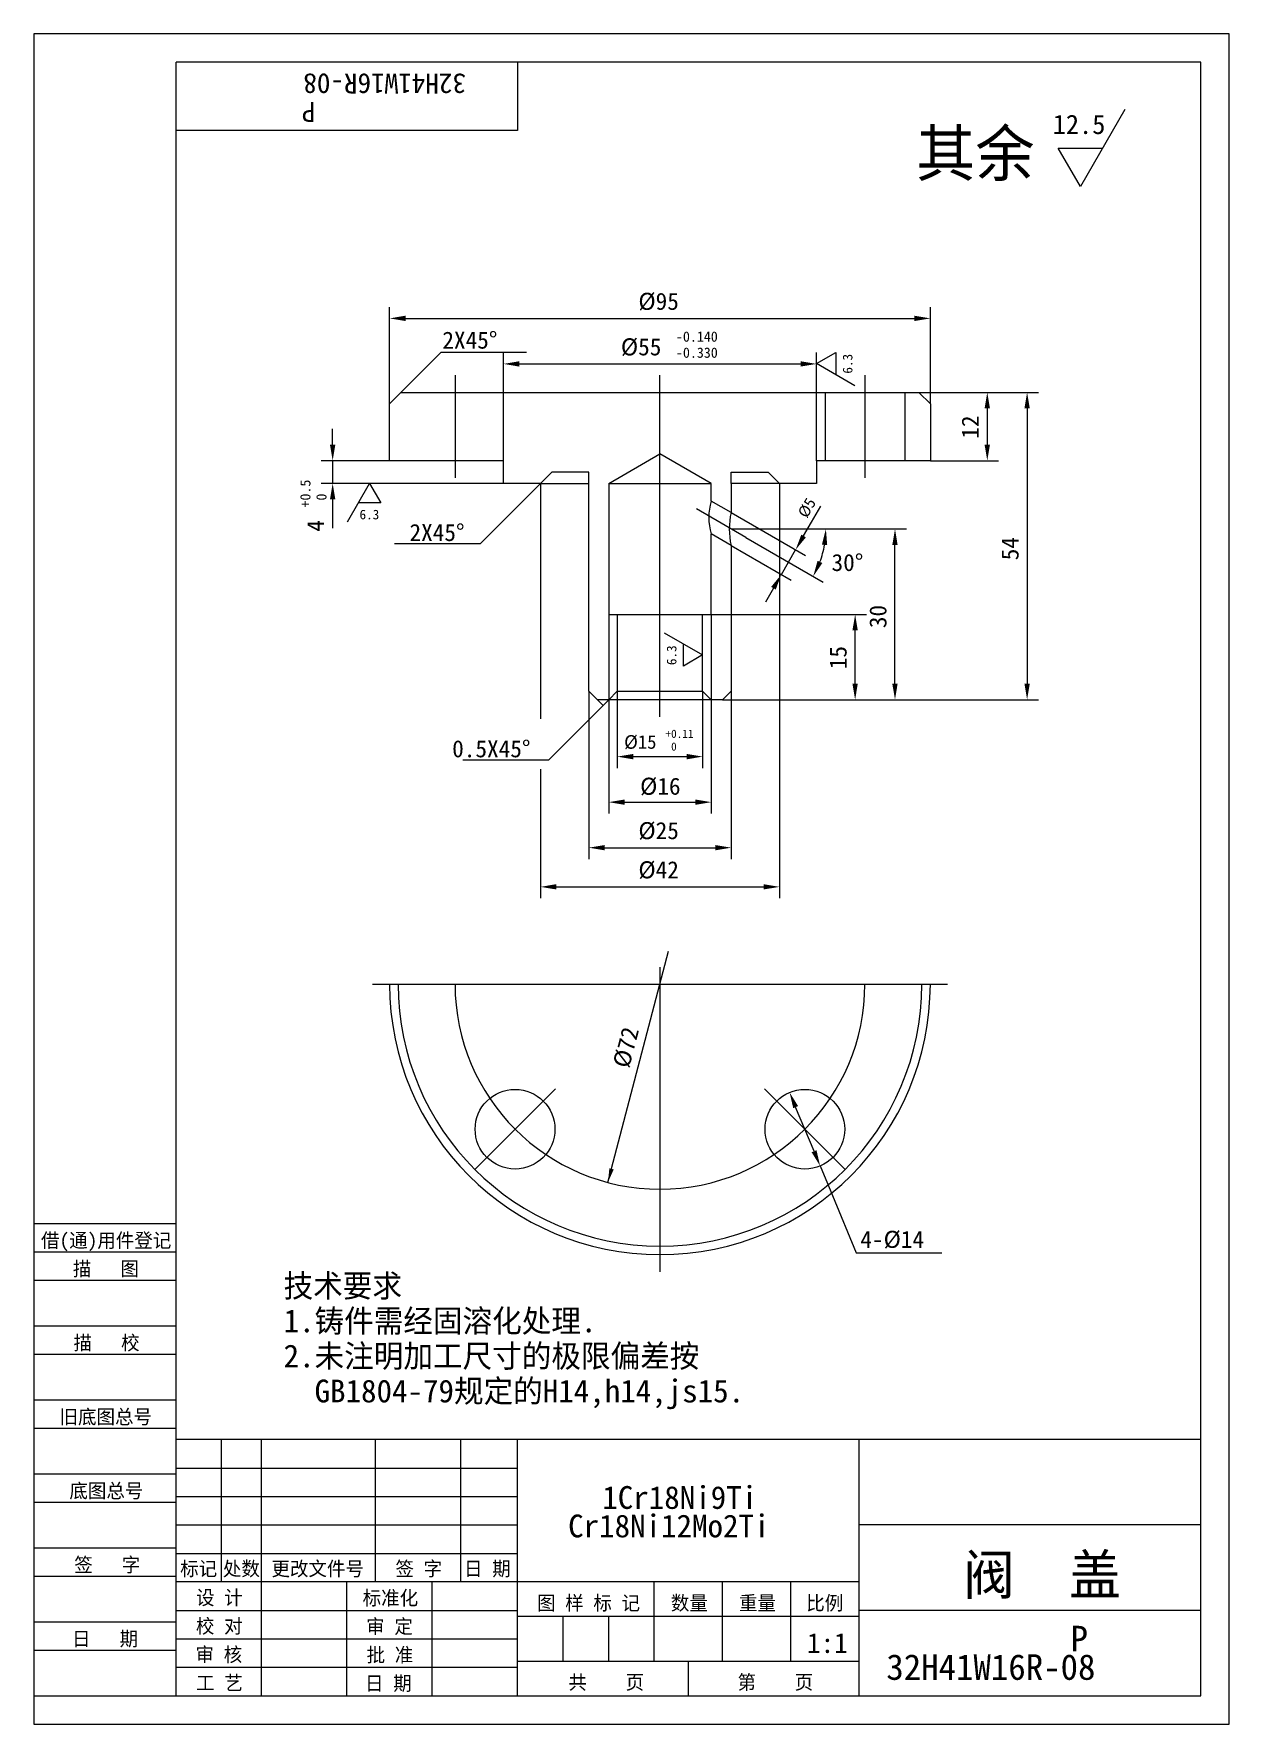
# Model space of a CAD drawing. Header units: metres. Extents: x 0 to 210, y 0 to 297.
import ezdxf

# ---------------------------------------------------------------- set-up
doc = ezdxf.new("R2010")
doc.units = ezdxf.units.M
for name, color, linetype in [('C', 6, 'Continuous'), ('D', 1, 'Continuous'), ('FL', 5, 'Continuous'), ('T', 7, 'Continuous'), ('TL', 4, 'Continuous')]:
    doc.layers.add(name, color=color, linetype=linetype)

# ---------------------------------------------------------------- blocks, each defined once
blk = doc.blocks.new('TUKUN4')
at = {"layer": 'FL'}
for p, q in [((0, 297), (0, 0)), ((210, 297), (0, 297)), ((210, 0), (210, 297)), ((0, 78), (25, 78)), ((0, 70), (25, 70)), ((0, 65), (25, 65)), ((0, 57), (25, 57)), ((0, 52), (25, 52)), ((33, 25), (33, 50)), ((40, 5), (40, 50)), ((60, 25), (60, 50)), ((75, 25), (75, 50)), ((25, 45), (85, 45)), ((0, 44), (25, 44)), ((0, 39), (25, 39)), ((25, 40), (85, 40)), ((25, 35), (85, 35)), ((0, 31), (25, 31)), ((25, 30), (85, 30)), ((0, 26), (25, 26)), ((70, 5), (70, 25)), ((0, 18), (25, 18)), ((25, 20), (85, 20)), ((25, 15), (85, 15)), ((0, 13), (25, 13)), ((25, 10), (85, 10)), ((0, 0), (210, 0))]:
    blk.add_line(p, q, dxfattribs=at)
at = {"layer": 'TL'}
for p, q in [((25, 5), (25, 292)), ((205, 292), (25, 292)), ((85, 292), (85, 280)), ((205, 5), (205, 292)), ((85, 280), (25, 280)), ((0, 88), (25, 88)), ((0, 83), (25, 83)), ((205, 50), (25, 50)), ((85, 5), (85, 50)), ((145, 5), (145, 50)), ((205, 35), (145, 35)), ((145, 25), (25, 25)), ((55, 5), (55, 25)), ((109, 11), (109, 25)), ((121, 11), (121, 25)), ((133, 11), (133, 25)), ((85, 19), (145, 19)), ((93, 11), (93, 19)), ((101, 11), (101, 19)), ((205, 20), (145, 20)), ((145, 11), (85, 11)), ((115, 5), (115, 11)), ((0, 5), (205, 5))]:
    blk.add_line(p, q, dxfattribs=at)
at = {"layer": 'T'}
for s, p in [('借(通)用件登记', (1.26, 83.76)), ('描   图', (6.86, 78.76)), ('描   校', (6.98, 65.76)), ('旧底图总号', (4.52, 52.76)), ('底图总号', (6.25, 39.76)), ('签   字', (7.1, 26.76)), ('标记', (25.71, 26.07)), ('处数', (33.22, 26.07)), ('更改文件号', (41.75, 26.07)), ('签 字', (63.53, 26.07)), ('日 期', (75.57, 26.07)), ('设 计', (28.5, 20.99)), ('标准化', (57.77, 20.93)), ('图 样 标 记', (88.4, 20.04)), ('数量', (111.92, 20.04)), ('重量', (123.88, 20.04)), ('比例', (135.7, 20.04)), ('校 对', (28.48, 15.99)), ('审 定', (58.39, 15.93)), ('日   期', (6.72, 13.76)), ('审 核', (28.41, 10.99)), ('批 准', (58.46, 10.93)), ('共    页', (93.91, 6.13)), ('第    页', (123.62, 6.13)), ('工 艺', (28.52, 5.99)), ('日 期', (58.18, 5.93))]:
    blk.add_text(s, height=2.5, dxfattribs=at).set_placement(p)

msp = doc.modelspace()

# ---------------------------------------------------------------- linework, layer by layer
at = {"layer": 'C'}
for p, q in [((74, 237), (74, 219)), ((110, 177), (110, 237)), ((146, 237), (146, 219)), ((125.1, 208.5), (116.4, 213.52)), ((110, 133), (110, 79.5)), ((59.5, 130), (160.5, 130)), ((91.62, 111.62), (77.47, 97.47)), ((128.38, 111.62), (142.53, 97.47))]:
    msp.add_line(p, q, dxfattribs=at)
msp.add_lwpolyline([(74, 130, 1), (146, 130, 1)], format="xyb", dxfattribs=at)
at = {"layer": 'D'}
for p, q in [((191.66, 283.69), (183.85, 270.17)), ((179.95, 276.93), (187.76, 276.93)), ((183.85, 270.17), (179.95, 276.93)), ((62.5, 232), (62.5, 249)), ((65.3, 247), (154.7, 247)), ((157.5, 232), (157.5, 249)), ((64.5, 234), (71.57, 241.07)), ((71.57, 241.07), (86.57, 241.07)), ((82.5, 222), (82.5, 241)), ((137.5, 239.07), (140.88, 241.03)), ((137.5, 222), (137.5, 241)), ((140.88, 241.03), (140.88, 237.12)), ((85.3, 239), (134.7, 239)), ((144.26, 235.17), (137.5, 239.07)), ((155.5, 234), (176.5, 234)), ((157.5, 234), (169.5, 234)), ((167.5, 231.2), (167.5, 224.8)), ((174.5, 231.2), (174.5, 182.8)), ((52.5, 224.8), (52.5, 227.6)), ((62.5, 222), (50.5, 222)), ((52.5, 222), (52.5, 218)), ((157.5, 222), (169.5, 222)), ((82.5, 218), (50.5, 218)), ((55.09, 211.24), (59, 218)), ((59, 218), (60.95, 214.62)), ((89, 218), (78.39, 207.39)), ((89, 218), (89, 176.65)), ((131, 218), (131, 145.12)), ((52.5, 215.2), (52.5, 212.4)), ((60.95, 214.62), (57.05, 214.62)), ((136.63, 211.19), (138.25, 213.99)), ((52.5, 212.4), (52.5, 210.17)), ((122.5, 212.89), (135.56, 205.34)), ((135.23, 208.77), (136.63, 211.19)), ((122.5, 210), (153.29, 210)), ((125.1, 208.5), (138.65, 200.67)), ((78.39, 207.39), (63.39, 207.39)), ((122.5, 207.11), (133.06, 201.01)), ((131.33, 202.01), (133.83, 206.34)), ((151.29, 182.8), (151.29, 207.2)), ((129.93, 199.59), (128.53, 197.16)), ((101, 195), (101, 160)), ((119, 195), (146.29, 195)), ((119, 195), (119, 160)), ((110.74, 191.76), (117.5, 187.86)), ((144.29, 182.8), (144.29, 192.2)), ((114.12, 185.91), (114.12, 189.81)), ((117.5, 187.86), (114.12, 185.91)), ((97.5, 181.5), (97.5, 152)), ((102.5, 181.5), (102.5, 168)), ((117.5, 181.5), (117.5, 168)), ((122.5, 181.5), (122.5, 152)), ((101, 180), (90.39, 169.39)), ((99, 180), (100, 179)), ((121, 180), (176.5, 180)), ((122.5, 180), (153.29, 180)), ((122.5, 180), (146.29, 180)), ((90.39, 169.39), (75.39, 169.39)), ((105.3, 170), (114.7, 170)), ((89, 167.79), (89, 145.12)), ((103.8, 162), (116.2, 162)), ((100.3, 154), (119.7, 154)), ((91.8, 147.12), (128.2, 147.12)), ((100.86, 95.18), (111.52, 135.8)), ((137.07, 100.67), (133.84, 108.42)), ((138.14, 98.08), (140.29, 92.91)), ((140.29, 92.91), (144.49, 82.8)), ((144.49, 82.8), (159.49, 82.8))]:
    msp.add_line(p, q, dxfattribs=at)
msp.add_arc((122.5, 210), 16.65, 339.65, 350.35, dxfattribs=at)
for points in [[(65.3, 247.47), (65.3, 246.53), (62.5, 247)], [(154.7, 247.47), (154.7, 246.53), (157.5, 247)], [(85.3, 239.47), (85.3, 238.53), (82.5, 239)], [(134.7, 239.47), (134.7, 238.53), (137.5, 239)], [(167.03, 231.2), (167.97, 231.2), (167.5, 234)], [(174.03, 231.2), (174.97, 231.2), (174.5, 234)], [(52.03, 224.8), (52.97, 224.8), (52.5, 222)], [(167.03, 224.8), (167.97, 224.8), (167.5, 222)], [(52.03, 215.2), (52.97, 215.2), (52.5, 218)], [(134.83, 209), (135.64, 208.54), (133.83, 206.34)], [(138.45, 207.25), (139.38, 207.17), (139.15, 210)], [(150.82, 207.2), (151.75, 207.2), (151.29, 210)], [(129.53, 199.82), (130.34, 199.36), (131.33, 202.01)], [(138.53, 204.01), (137.69, 204.41), (136.92, 201.67)], [(143.82, 192.2), (144.75, 192.2), (144.29, 195)], [(143.82, 182.8), (144.75, 182.8), (144.29, 180)], [(150.82, 182.8), (151.75, 182.8), (151.29, 180)], [(174.03, 182.8), (174.97, 182.8), (174.5, 180)], [(105.3, 170.47), (105.3, 169.53), (102.5, 170)], [(114.7, 170.47), (114.7, 169.53), (117.5, 170)], [(103.8, 162.47), (103.8, 161.53), (101, 162)], [(116.2, 162.47), (116.2, 161.53), (119, 162)], [(100.3, 154.47), (100.3, 153.53), (97.5, 154)], [(119.7, 154.47), (119.7, 153.53), (122.5, 154)], [(91.8, 147.59), (91.8, 146.66), (89, 147.12)], [(128.2, 147.59), (128.2, 146.66), (131, 147.12)], [(133.41, 108.24), (134.27, 108.6), (132.77, 111.01)], [(136.64, 100.49), (137.5, 100.84), (138.14, 98.08)], [(101.11, 97.67), (100.86, 95.18), (101.87, 97.47)]]:
    msp.add_solid(points, dxfattribs=at)
at = {"layer": 'TL'}
for p, q in [((139, 234), (153, 234)), ((139, 234), (139, 222)), ((153, 234), (153, 222)), ((101, 218), (110, 223.2)), ((119, 218), (110, 223.2)), ((89, 218), (91, 220)), ((97.5, 220), (91, 220)), ((97.5, 218), (97.5, 220)), ((122.5, 220), (129, 220)), ((122.5, 218), (122.5, 220)), ((131, 218), (129, 220)), ((153, 222), (139, 222)), ((89, 218), (97.5, 218)), ((101, 218), (119, 218)), ((131, 218), (122.5, 218)), ((122.5, 212.89), (119, 214.91)), ((122.5, 207.11), (119, 209.13)), ((102.5, 195), (117.5, 195)), ((102.5, 181.5), (117.5, 181.5)), ((119, 180), (101, 180))]:
    msp.add_line(p, q, dxfattribs=at)
for points in [[(89, 218), (82.5, 218), (82.5, 222), (62.5, 222), (62.5, 232), (64.5, 234), (139, 234)], [(153, 234), (155.5, 234), (157.5, 232)], [(157.5, 232), (157.5, 222), (153, 222)], [(139, 222), (137.5, 222), (137.5, 218), (131, 218)], [(101, 218), (101, 195), (102.5, 195), (102.5, 181.5), (101, 180), (99, 180), (97.5, 181.5), (97.5, 218)], [(119, 214.91), (119, 218)], [(122.5, 218), (122.5, 212.89)], [(122.5, 207.11), (122.5, 181.5), (121, 180), (119, 180), (117.5, 181.5), (117.5, 195), (119, 195), (119, 209.13)]]:
    msp.add_lwpolyline(points, dxfattribs=at)
for points in [[(119, 214.91, 0.15), (119, 209.13, 0.15)], [(122.5, 212.89, 0.11), (122.5, 207.11, 0.11)], [(62.5, 130, 1), (157.5, 130, 1)], [(64, 130, 1), (156, 130, 1)]]:
    msp.add_lwpolyline(points, format="xyb", dxfattribs=at)
for centre in [(84.54, 104.54), (135.46, 104.54)]:
    msp.add_circle(centre, 7, dxfattribs=at)

# ---------------------------------------------------------------- block references
at = {"layer": 'D'}
msp.add_blockref('TUKUN4', (0, 0), dxfattribs=at)

# ---------------------------------------------------------------- texts
for s, height, rotation, p in [('32H41W16R-08', 3.5, 180, (75.92, 290)), ('      P', 3.5, 180, (63.75, 285)), ('6.3', 1.7, 90, (143.81, 237.29)), ('12', 3, 90, (166, 225.86)), ('+0.5', 1.8, 90, (48.6, 213.77)), (' 0', 1.8, 90, (51.42, 213.77)), ('%%C5', 2, 60, (135.81, 211.77)), ('4', 3, 90, (51, 209.52)), ('54', 3, 90, (173, 204.5)), ('30', 3, 90, (149.79, 192.57)), ('6.3', 1.7, 90, (112.89, 186.08)), ('15', 3, 90, (142.79, 185.36)), ('%%C72', 3, 75.3, (104.54, 115.11))]:
    msp.add_text(s, height=height, rotation=rotation, dxfattribs=at).set_placement(p)
for s, height, p in [('12.5', 3.4, (179, 279.39)), ('其余', 8, (155, 272)), ('%%C95', 3, (106.21, 248.5)), ('2X45%%D', 3, (71.77, 241.68)), ('%%C55', 3, (103.14, 240.5)), ('-0.140', 1.8, (112.81, 242.9)), ('-0.330', 1.8, (112.81, 240.08)), ('6.3', 1.7, (57.22, 211.69)), ('2X45%%D', 3, (66, 207.88)), ('30%%D', 3, (140.14, 202.61)), ('0.5X45%%D', 3, (73.5, 169.88)), ('%%C15', 2.4, (103.7, 171.38)), ('+0.11', 1.44, (110.98, 173.3)), (' 0', 1.44, (110.98, 171.05)), ('%%C16', 3, (106.51, 163.3)), ('%%C25', 3, (106.21, 155.5)), ('%%C42', 3, (106.21, 148.62)), ('4-%%C14', 3, (145.21, 83.69)), ('技术要求', 4, (43.88, 75.02)), ('1.铸件需经固溶化处理.', 4, (43.88, 68.86)), ('2.未注明加工尺寸的极限偏差按', 4, (43.88, 62.7)), ('  GB1804-79规定的H14,h14,js15.', 4, (43.88, 56.54)), ('1Cr18Ni9Ti', 4, (99.87, 37.83)), ('Cr18Ni12Mo2Ti', 4, (93.87, 32.83)), ('阀  盖', 7, (163.25, 22.77)), ('1:1', 3.5, (135.84, 12.51)), ('     P', 4.5, (166.82, 12.79)), ('32H41W16R-08', 4.5, (149.77, 7.79))]:
    msp.add_text(s, height=height, dxfattribs=at).set_placement(p)

doc.saveas('drawing.dxf')
